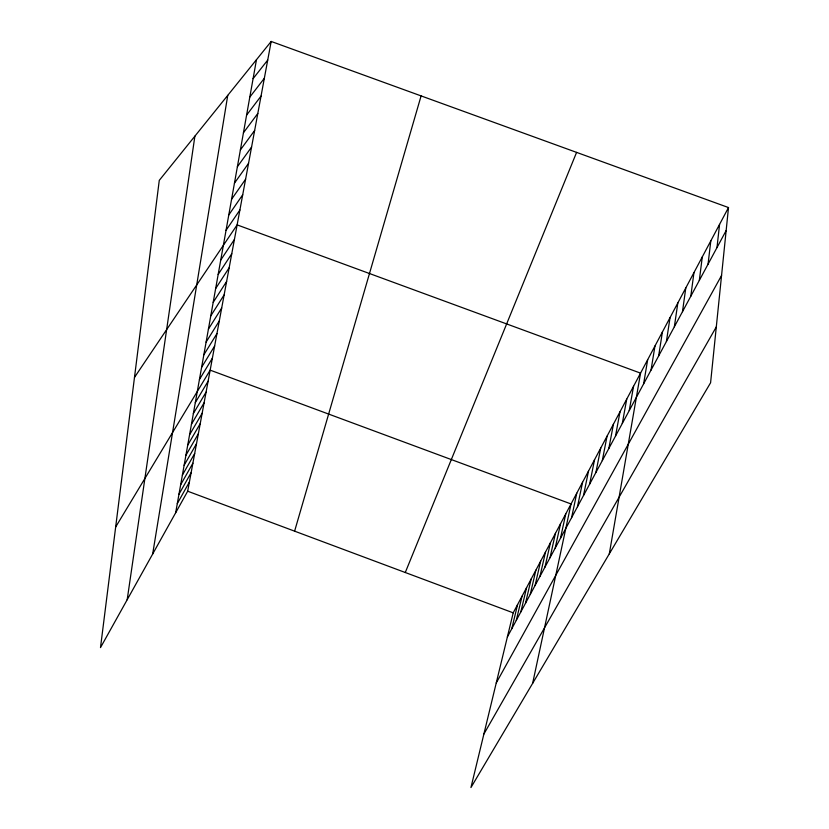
<?xml version="1.0" encoding="UTF-8"?>
<svg xmlns="http://www.w3.org/2000/svg" width="829" height="829" viewBox="0 0 829 829"><rect width="100%" height="100%" fill="white"/><g stroke="black" fill="none" stroke-linecap="round" stroke-linejoin="round"><path stroke-width="1.24" d="M728.504 207.561L710.588 382.77L470.945 787.55L513.203 612.838L728.504 207.561L271.176 41.45L159.272 180.37L100.496 647.604L187.686 491.214L271.176 41.45M716.992 247.57L719.562 224.41M708.049 264.182L710.816 240.866M699.324 280.389L702.287 256.928M690.806 296.222L693.946 272.627M682.485 311.673L685.79 287.964M127.179 599.75L194.888 136.153M674.35 326.781L677.832 302.958M666.402 341.538L670.039 317.621M658.64 355.962L662.423 331.952M152.66 554.041L227.747 95.366M651.045 370.066L654.972 345.983M643.625 383.858L647.677 359.703M609.305 553.855L640.548 373.133L237.125 224.887L134.485 377.402M629.252 410.542L633.563 386.283M175.655 512.809L256.472 59.709M622.299 423.464L626.724 399.153M615.491 436.106L620.019 411.764M608.828 448.489L613.46 424.116M602.3 460.603L607.035 436.209M595.906 472.478L600.735 448.074M589.647 484.115L594.559 459.691M583.512 495.514L588.507 471.09M577.492 506.695L582.569 482.26M571.596 517.648L576.756 493.214M532.632 683.365L571.046 503.959L210.162 370.138L115.666 526.995M560.456 538.342L565.751 513.928M555.192 548.114L560.549 523.71M550.021 557.71L555.44 533.327M544.954 567.14L550.425 542.777M539.959 576.404L545.492 552.062M535.068 585.502L540.643 561.192M530.249 594.445L535.876 570.165M525.513 603.232L531.182 578.984M520.861 611.875L526.581 587.657M516.291 620.372L522.042 596.196M511.794 628.724L517.586 604.579M294.606 531.161L421.101 95.905M405.277 572.507L576.59 152.381M507.369 636.941L726.163 230.545M496.239 682.982L721.562 275.477M177.292 503.617L189.395 482.022M178.96 494.281L191.126 472.685M180.649 484.789L192.888 463.193M182.37 475.131L194.68 453.546M483.887 734.048L716.297 326.927M184.121 465.297L196.504 443.733M185.903 455.308L198.359 433.754M187.717 445.142L200.235 423.609M189.561 434.79L202.152 413.277M191.447 424.261L204.11 402.78M193.354 413.536L206.089 392.086M195.302 402.625L208.11 381.205M199.426 379.527L212.379 358.19M201.602 367.299L214.638 346.025M203.83 354.822L216.949 333.61M206.1 342.108L219.291 320.958M208.411 329.123L221.685 308.046M210.773 315.88L224.131 294.886M213.188 302.357L226.628 281.456M215.654 288.554L229.167 267.746M218.162 274.461L231.768 253.757M220.732 260.057L234.42 239.477M226.037 230.317L239.892 209.996M228.783 214.96L242.71 194.774M231.581 199.25L245.602 179.23M234.441 183.188L248.555 163.334M237.374 166.753L251.57 147.085M240.369 149.945L254.648 130.474M243.446 132.744L257.809 113.48M246.586 115.127L261.031 96.102M249.798 97.097L264.337 78.309M253.094 78.631L267.715 60.092M187.686 491.214L513.203 612.838"/></g></svg>
